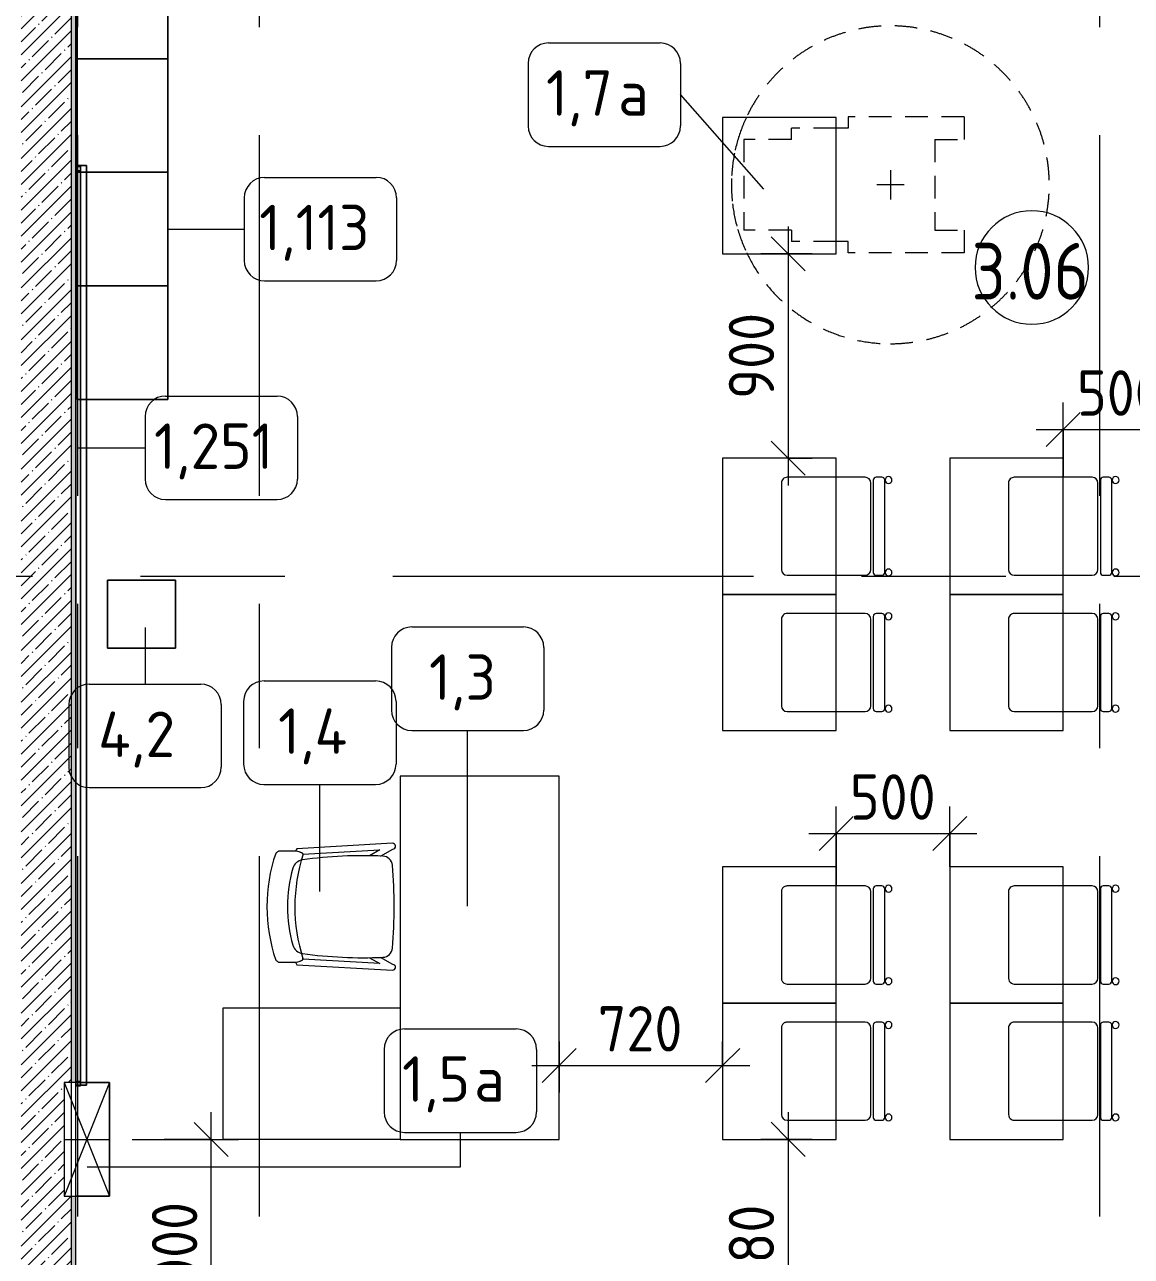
# Model space of a CAD drawing. Header units: millimetres. Extents: x 957 to 228198, y -8553 to 29000.
# Drawn here: x 37178 to 42052, y 605 to 6029 of the extents above; entities that cross this region are included whole.
import ezdxf

# ---------------------------------------------------------------- set-up
doc = ezdxf.new("R2010")
doc.units = ezdxf.units.MM
for name, pattern in [('200_ШТРИХ__ш1_п0_6_', [160, 100, -60]), ('ADSK_Штрих_ш2 п1', [300, 200, -100]), ('Осевая', [3175, 635, -476.25, 1587.5, -476.25])]:
    doc.linetypes.add(name, pattern=pattern)
for name, color, linetype, lineweight in [('A-ANNO-DIMS', 7, 'Continuous', 9), ('A-ANNO-DIMS-100', 7, 'Continuous', 9), ('A-AREA-IDEN', 7, 'Continuous', 9), ('A-DETL', 7, 'Continuous', 9), ('A-DETL-1', 7, 'ADSK_Штрих_ш2 п1', 9), ('A-WALL', 7, 'Continuous', 9), ('I-FURN-IDEN', 7, 'Continuous', 9), ('I-WALL', 7, 'Continuous', 9), ('Оси-2', 7, 'Осевая', 9)]:
    doc.layers.add(name, color=color, linetype=linetype, lineweight=lineweight)
for name, color, linetype, lineweight, true_color in [('A-WALL-FNSH-1', 9, 'Continuous', 9, 0x808080), ('I-FURN-1', 9, 'Continuous', 9, 0x808080), ('I-FURN-2', 9, '200_ШТРИХ__ш1_п0_6_', 9, 0x808080)]:
    doc.layers.add(name, color=color, linetype=linetype, lineweight=lineweight, true_color=true_color)
doc.styles.add('GOST Common_3', font='GOST_Common.ttf', dxfattribs={"height": 200})
doc.styles.add('GOST Common_4', font='GOST_Common.ttf', dxfattribs={"width": 0.9, "height": 250})
doc.styles.add('ISOCPEUR_3', font='isocpeur.ttf', dxfattribs={"width": 0.9, "height": 200})
doc.dimstyles.new('ISO-2_0_0_9К_Средний_округл2_1', dxfattribs={"dimscale": 304.8, "dimtxt": 199.196235, "dimasz": 0.492126, "dimexe": 0.393701, "dimexo": 0, "dimgap": 0, "dimtad": 1, "dimdec": 0, "dimrnd": 10, "dimzin": 0, "dimdsep": 46, "dimtxsty": 'ISOCPEUR_3', "dimblk1": 'OBLIQUE', "dimblk2": 'OBLIQUE', "dimsah": 1, "dimcen": 0.09, "dimdle": 0.393701, "dimazin": 0, "dimtfac": 1, "dimtdec": 4, "dimtix": 1, "dimtmove": 0, "dimatfit": 3, "dimfxl": 1, "dimtvp": 1, "dimtolj": 1, "dimtzin": 0, "dimarcsym": 2})

# ---------------------------------------------------------------- blocks, each defined once
blk = doc.blocks.new('Стол базовый прямоугольный - 1_7а-25476368-План расстановки мебели и оборудования 3 этажа в осях 12-23')
at = {"layer": 'I-FURN-1'}
for p, q in [((250, 300), (-250, 300)), ((-250, 300), (-250, -300)), ((250, -300), (250, 300)), ((-250, -300), (250, -300))]:
    blk.add_line(p, q, dxfattribs=at)
blk = doc.blocks.new('Стул Breuer - 1_9а-V94-План расстановки мебели и оборудования 3 этажа в осях 12-23')
at = {"layer": 'I-FURN-1'}
for p, q in [((190.5, 241.3), (-190.5, 241.3)), ((-215.9, 215.9), (-215.9, 0)), ((215.9, 0), (215.9, 215.9)), ((-215.9, 0), (-215.9, -127)), ((215.9, -127), (215.9, 0)), ((-190.5, -152.4), (190.5, -152.4)), ((-215.9, -176.2), (-215.9, -200.8)), ((203.2, -163.5), (-203.2, -163.5)), ((-203.2, -213.5), (203.2, -213.5)), ((215.9, -200.8), (215.9, -176.2))]:
    blk.add_line(p, q, dxfattribs=at)
for centre, radius, start, end in [((-190.5, 215.9), 25.4, 90, 180), ((190.5, 215.9), 25.4, 60, 90), ((190.5, 215.9), 25.4, 45, 60), ((190.5, 215.9), 25.4, 15, 45), ((190.5, 215.9), 25.4, 0, 15), ((-190.5, -127), 25.4, 180, 270), ((190.5, -127), 25.4, 270, 360), ((-203.5, -230.6), 15.1, 360, 180), ((-203.2, -176.2), 12.7, 90, 180), ((-203.2, -200.8), 12.7, 180, 270), ((203.7, -230.6), 15.1, 360, 180), ((203.2, -176.2), 12.7, 360, 90), ((203.2, -200.8), 12.7, 270, 360), ((-203.5, -230.6), 15.1, 180, 360), ((203.7, -230.6), 15.1, 180, 360)]:
    blk.add_arc(centre, radius, start, end, dxfattribs=at)
blk = doc.blocks.new('Chair_1 noor 78578 - 1_4-25422005-План расстановки мебели и оборудования 3 этажа в осях 12-23')
at = {"layer": 'I-FURN-1'}
for p, q in [((-130.5, 405.7), (-130.5, 344.8)), ((359.1, 344.8), (359.1, 405.7)), ((-141.2, 329.7), (-165.1, -92)), ((393.7, -92), (369.8, 329.7)), ((-136.5, -37.1), (-117.3, 302)), ((345.9, 302), (365.1, -37.1)), ((-110.2, 8.6), (-136.5, -37.1)), ((365.1, -37.1), (338.8, 8.6)), ((-139.7, -93.5), (-108.8, -39.9)), ((337.4, -39.9), (368.3, -93.5))]:
    blk.add_line(p, q, dxfattribs=at)
for centre, radius, start, end in [((114.3, -271.9), 732.8, 71.3174, 108.6833), ((114.3, -279.3), 660.4, 111.7, 112.7563), ((-37.4, 344.8), 93.1, 180, 204.9864), ((-37.4, 344.8), 93.1, 186.4785, 204.9864), ((114.3, -408), 746, 71.9445, 107.8276), ((-41.4, 297.5), 50.8, 106.1735, 171.9659), ((114.3, -239.2), 609.6, 73.8265, 106.1735), ((270, 297.5), 50.8, 8.0341, 73.8265), ((266, 344.8), 93.1, 334.477, 360), ((266, 344.8), 93.1, 335.0136, 353.5215), ((114.3, -279.3), 660.4, 67.2437, 68.3), ((-116, 308.2), 6.35, 204.9864, 258.4091), ((-116, 308.2), 6.35, 204.9864, 287.8276), ((1798.9, 37.7), 1909.3, 171.9659, 182.6261), ((-1570.3, 37.7), 1909.3, 357.3739, 8.0341), ((344.3, 307.4), 6.35, 281.4186, 334.477), ((344.6, 308.2), 6.35, 281.5909, 335.0136), ((1798.9, 37.7), 1909.3, 180.8761, 182.3307), ((-1570.3, 37.7), 1909.3, 357.6693, 359.1239), ((-64, -47.7), 44.5, 182.6261, 265.0912), ((292.6, -47.7), 44.4, 275.9396, 357.3739), ((-152.4, -92.7), 12.7, 176.75, 356.75), ((114.8, 2033.8), 2133.6, 265.0912, 274.9044), ((381, -92.7), 12.7, 183.25, 3.25)]:
    blk.add_arc(centre, radius, start, end, dxfattribs=at)
for points in [[(-120.4, 422.3), (-122, 420.8), (-124.7, 417.8), (-127.8, 413.5), (-129.8, 409.4), (-130.4, 406.9), (-130.5, 405.7)], [(359.1, 405.7), (359, 406.9), (358.4, 409.4), (356.4, 413.5), (353.3, 417.8), (350.6, 420.8), (349, 422.3)]]:
    blk.add_open_spline(points, degree=3, dxfattribs=at)
blk = doc.blocks.new('Стол базовый прямоугольный - 1_3-25460678-План расстановки мебели и оборудования 3 этажа в осях 12-23')
at = {"layer": 'I-FURN-1'}
for p, q in [((800, 350), (-800, 350)), ((-800, 350), (-800, -350)), ((800, -350), (800, 350)), ((-800, -350), (800, -350))]:
    blk.add_line(p, q, dxfattribs=at)
blk = doc.blocks.new('Шкаф параметрический - 1_5а-V98-План расстановки мебели и оборудования 3 этажа в осях 12-23')
at = {"layer": 'I-FURN-1'}
for p, q in [((0, 0), (500, 200)), ((0, 200), (500, 0)), ((500, 200), (0, 200)), ((0, 200), (0, 71.7)), ((0, 99), (0, 200)), ((0, 200), (500, 200)), ((500, 0), (500, 200)), ((500, 200), (500, 50.7)), ((0, 71.7), (0, 99)), ((0, 71.7), (0, 51.7)), ((0, 51.7), (0, 71.7)), ((0, 51.7), (0, 0)), ((0, 0), (500, 0))]:
    blk.add_line(p, q, dxfattribs=at)
blk = doc.blocks.new('Стул Breuer - 1_9а-V79-План расстановки мебели и оборудования 3 этажа в осях 12-23')
at = {"layer": 'I-FURN-1'}
for p, q in [((190.5, 241.3), (-190.5, 241.3)), ((-215.9, 215.9), (-215.9, 0)), ((215.9, 0), (215.9, 215.9)), ((-215.9, 0), (-215.9, -127)), ((215.9, -127), (215.9, 0)), ((-190.5, -152.4), (190.5, -152.4)), ((-215.9, -176.2), (-215.9, -200.8)), ((203.2, -163.5), (-203.2, -163.5)), ((-203.2, -213.5), (203.2, -213.5)), ((215.9, -200.8), (215.9, -176.2))]:
    blk.add_line(p, q, dxfattribs=at)
for centre, radius, start, end in [((-190.5, 215.9), 25.4, 90, 180), ((190.5, 215.9), 25.4, 0, 90), ((-190.5, -127), 25.4, 180, 270), ((190.5, -127), 25.4, 270, 360), ((-203.5, -230.6), 15.1, 360, 180), ((-203.2, -176.2), 12.7, 90, 180), ((-203.2, -200.8), 12.7, 180, 270), ((203.7, -230.6), 15.1, 360, 180), ((203.2, -176.2), 12.7, 360, 90), ((203.2, -200.8), 12.7, 270, 360), ((-203.5, -230.6), 15.1, 180, 360), ((203.7, -230.6), 15.1, 180, 360)]:
    blk.add_arc(centre, radius, start, end, dxfattribs=at)
blk = doc.blocks.new('Стул Breuer - 1_9а-25403171-План расстановки мебели и оборудования 3 этажа в осях 12-23')
at = {"layer": 'I-FURN-1'}
for p, q in [((190.5, 241.3), (-190.5, 241.3)), ((-215.9, 215.9), (-215.9, 0)), ((215.9, 0), (215.9, 215.9)), ((-215.9, 0), (-215.9, -127)), ((215.9, -127), (215.9, 0)), ((-190.5, -152.4), (190.5, -152.4)), ((-215.9, -176.2), (-215.9, -200.8)), ((203.2, -163.5), (-203.2, -163.5)), ((-203.2, -213.5), (203.2, -213.5)), ((215.9, -200.8), (215.9, -176.2))]:
    blk.add_line(p, q, dxfattribs=at)
for centre, radius, start, end in [((-190.5, 215.9), 25.4, 90, 180), ((190.5, 215.9), 25.4, 0, 90), ((-190.5, -127), 25.4, 180, 270), ((190.5, -127), 25.4, 270, 360), ((-203.5, -230.6), 15.1, 360, 180), ((-203.2, -176.2), 12.7, 90, 180), ((-203.2, -200.8), 12.7, 180, 270), ((203.7, -230.6), 15.1, 360, 180), ((203.2, -176.2), 12.7, 360, 90), ((203.2, -200.8), 12.7, 270, 360), ((-203.5, -230.6), 15.1, 180, 360), ((203.7, -230.6), 15.1, 180, 360)]:
    blk.add_arc(centre, radius, start, end, dxfattribs=at)
blk = doc.blocks.new('FRT_2D_Символ _разворот МГН_1 - D1_4_Символ доступности разворота МГН _360__-V103-План расстановки мебели и оборудования 3 этажа в осях 12-23')
at = {"layer": 'I-FURN-1'}
for p, q in [((0, 60.4), (0, -59.6)), ((-65, 0), (65, 0))]:
    blk.add_line(p, q, dxfattribs=at)
at = {"layer": 'I-FURN-2'}
for p, q in [((-300, 325.4), (-300, -185.8)), ((-300, 325.4), (-200, 325.4)), ((-200, 195.4), (-200, 325.4)), ((200, 325.4), (300, 325.4)), ((200, 195.4), (200, 325.4)), ((300, 325.4), (300, -185.8)), ((-200, 195.4), (200, 195.4)), ((-300, -185.8), (-250, -185.8)), ((-250, -185.8), (-250, -238.4)), ((300, -185.8), (250, -185.8)), ((250, -185.8), (250, -238.4)), ((-250, -238.4), (-250, -435.8)), ((250, -238.4), (250, -435.8)), ((-200, -435.8), (-250, -435.8)), ((-200, -435.8), (-200, -645.8)), ((200, -435.8), (250, -435.8)), ((200, -435.8), (200, -645.8)), ((-200, -645.8), (200, -645.8))]:
    blk.add_line(p, q, dxfattribs=at)
for start, end in [(360, 244.8834), (295.7402, 360), (244.8834, 249.2308), (286.1538, 295.3846), (295.3846, 295.7402), (249.2308, 258.4615), (258.4615, 267.6923), (267.6923, 276.9231), (276.9231, 286.1538)]:
    blk.add_arc((0, 0), 700, start, end, dxfattribs=at)
blk = doc.blocks.new('Стул Breuer - 1_9а-V104-План расстановки мебели и оборудования 3 этажа в осях 12-23')
at = {"layer": 'I-FURN-1'}
for p, q in [((190.5, 241.3), (-190.5, 241.3)), ((-215.9, 215.9), (-215.9, 0)), ((215.9, 0), (215.9, 215.9)), ((-215.9, 0), (-215.9, -127)), ((215.9, -127), (215.9, 0)), ((-190.5, -152.4), (190.5, -152.4)), ((-215.9, -176.2), (-215.9, -200.8)), ((203.2, -163.5), (-203.2, -163.5)), ((-203.2, -213.5), (203.2, -213.5)), ((215.9, -200.8), (215.9, -176.2))]:
    blk.add_line(p, q, dxfattribs=at)
for centre, radius, start, end in [((-190.5, 215.9), 25.4, 150, 180), ((-190.5, 215.9), 25.4, 135, 150), ((-190.5, 215.9), 25.4, 120, 135), ((-190.5, 215.9), 25.4, 105, 120), ((-190.5, 215.9), 25.4, 90, 105), ((190.5, 215.9), 25.4, 75, 90), ((190.5, 215.9), 25.4, 60, 75), ((190.5, 215.9), 25.4, 45, 60), ((190.5, 215.9), 25.4, 30, 45), ((190.5, 215.9), 25.4, 15, 30), ((190.5, 215.9), 25.4, 0, 15), ((-190.5, -127), 25.4, 180, 270), ((190.5, -127), 25.4, 270, 360), ((-203.5, -230.6), 15.1, 360, 180), ((-203.2, -176.2), 12.7, 90, 180), ((-203.2, -200.8), 12.7, 180, 270), ((203.7, -230.6), 15.1, 360, 180), ((203.2, -176.2), 12.7, 360, 90), ((203.2, -200.8), 12.7, 270, 360), ((-203.5, -230.6), 15.1, 180, 360), ((203.7, -230.6), 15.1, 180, 360)]:
    blk.add_arc(centre, radius, start, end, dxfattribs=at)
blk = doc.blocks.new('Стул Breuer - 1_9а-V105-План расстановки мебели и оборудования 3 этажа в осях 12-23')
at = {"layer": 'I-FURN-1'}
for p, q in [((190.5, 241.3), (-190.5, 241.3)), ((-215.9, 215.9), (-215.9, 0)), ((215.9, 0), (215.9, 215.9)), ((-215.9, 0), (-215.9, -127)), ((215.9, -127), (215.9, 0)), ((-190.5, -152.4), (190.5, -152.4)), ((-215.9, -176.2), (-215.9, -200.8)), ((203.2, -163.5), (-203.2, -163.5)), ((-203.2, -213.5), (203.2, -213.5)), ((215.9, -200.8), (215.9, -176.2))]:
    blk.add_line(p, q, dxfattribs=at)
for centre, radius, start, end in [((-190.5, 215.9), 25.4, 120, 180), ((-190.5, 215.9), 25.4, 90, 120), ((190.5, 215.9), 25.4, 0, 90), ((-190.5, -127), 25.4, 180, 270), ((190.5, -127), 25.4, 270, 360), ((-203.5, -230.6), 15.1, 360, 180), ((-203.2, -176.2), 12.7, 90, 180), ((-203.2, -200.8), 12.7, 180, 270), ((203.7, -230.6), 15.1, 360, 180), ((203.2, -176.2), 12.7, 360, 90), ((203.2, -200.8), 12.7, 270, 360), ((-203.5, -230.6), 15.1, 180, 360), ((203.7, -230.6), 15.1, 180, 360)]:
    blk.add_arc(centre, radius, start, end, dxfattribs=at)
blk = doc.blocks.new('Стул Breuer - 1_9а-V80-План расстановки мебели и оборудования 3 этажа в осях 12-23')
at = {"layer": 'I-FURN-1'}
for p, q in [((190.5, 241.3), (-190.5, 241.3)), ((-215.9, 215.9), (-215.9, 0)), ((215.9, 0), (215.9, 215.9)), ((-215.9, 0), (-215.9, -127)), ((215.9, -127), (215.9, 0)), ((-190.5, -152.4), (190.5, -152.4)), ((-215.9, -176.2), (-215.9, -200.8)), ((203.2, -163.5), (-203.2, -163.5)), ((-203.2, -213.5), (203.2, -213.5)), ((215.9, -200.8), (215.9, -176.2))]:
    blk.add_line(p, q, dxfattribs=at)
for centre, radius, start, end in [((-190.5, 215.9), 25.4, 120, 180), ((-190.5, 215.9), 25.4, 90, 120), ((190.5, 215.9), 25.4, 0, 90), ((-190.5, -127), 25.4, 180, 270), ((190.5, -127), 25.4, 270, 360), ((-203.5, -230.6), 15.1, 360, 180), ((-203.2, -176.2), 12.7, 90, 180), ((-203.2, -200.8), 12.7, 180, 270), ((203.7, -230.6), 15.1, 360, 180), ((203.2, -176.2), 12.7, 360, 90), ((203.2, -200.8), 12.7, 270, 360), ((-203.5, -230.6), 15.1, 180, 360), ((203.7, -230.6), 15.1, 180, 360)]:
    blk.add_arc(centre, radius, start, end, dxfattribs=at)
blk = doc.blocks.new('Зеркало обычное - Доска-V190-План расстановки мебели и оборудования 3 этажа в осях 12-23')
at = {"layer": 'I-FURN-1'}
for p, q in [((2025, 60), (-2025, 60)), ((-2025, 60), (-2025, 40)), ((-2025, 40), (-2025, 60)), ((-2025, 60), (-2010.2, 60)), ((-2010.2, 60), (-2005, 60)), ((2005, 60), (-2005, 60)), ((-2005, 60), (-2005, 40)), ((-2005, 40), (-2005, 60)), ((-2005, 60), (2005, 60)), ((-2005, 60), (2005, 60)), ((2005, 60), (-2005, 60)), ((-2005, 60), (2005, 60)), ((-2005, 40), (-2005, 60)), ((-2005, 40), (-2005, 60)), ((2005, 40), (2005, 60)), ((2005, 60), (2005, 40)), ((2005, 60), (2025, 60)), ((2005, 60), (2005, 40)), ((2005, 40), (2005, 60)), ((2025, 40), (2025, 60)), ((2025, 60), (2025, 40)), ((-2025, 40), (2025, 40)), ((-2010.2, 40), (-2025, 40)), ((-2005, 40), (-2010.2, 40)), ((-2005, 40), (2005, 40)), ((2005, 40), (-2005, 40)), ((2005, 40), (-2005, 40)), ((-2005, 40), (2005, 40)), ((2005, 40), (-2005, 40)), ((2025, 40), (2005, 40))]:
    blk.add_line(p, q, dxfattribs=at)
blk = doc.blocks.new('1_113 тумба - 1_113 тумба-31126920-План расстановки мебели и оборудования 3 этажа в осях 12-23')
at = {"layer": 'I-FURN-1'}
for p, q in [((-400, 1500), (0, 1500)), ((-400, 0), (-400, 1500)), ((0, 1500), (-400, 1500)), ((-400, 1500), (-400, 1000)), ((-400, 1000), (-400, 1500)), ((-400, 1500), (0, 1500)), ((0, 1500), (0, 0)), ((0, 1000), (0, 1500)), ((0, 1500), (0, 1000)), ((0, 1000), (-400, 1000)), ((-400, 1000), (-400, 500)), ((-400, 500), (-400, 1000)), ((-400, 1000), (0, 1000)), ((-400, 1000), (0, 1000)), ((0, 1000), (-400, 1000)), ((0, 500), (0, 1000)), ((0, 1000), (0, 500)), ((-400, 500), (0, 500)), ((0, 500), (-400, 500)), ((0, 500), (-400, 500)), ((-400, 500), (-400, 0)), ((-400, 0), (-400, 500)), ((-400, 500), (0, 500)), ((0, 0), (0, 500)), ((0, 500), (0, 0)), ((0, 0), (-400, 0)), ((-400, 0), (0, 0)), ((0, 0), (-400, 0))]:
    blk.add_line(p, q, dxfattribs=at)
blk = doc.blocks.new('1_113 тумба - 1_113 тумба-V215-План расстановки мебели и оборудования 3 этажа в осях 12-23')
at = {"layer": 'I-FURN-1'}
for p, q in [((-400, 1500), (0, 1500)), ((-400, 1030.3), (-400, 1500)), ((0, 1500), (-400, 1500)), ((-400, 1500), (-400, 1026.5)), ((-400, 1030.3), (-400, 1500)), ((-400, 1500), (0, 1500)), ((0, 1500), (0, 0)), ((0, 1000), (0, 1500)), ((0, 1500), (0, 1000)), ((-400, 1026.5), (-400, 1030.3)), ((-400, 1026.5), (-400, 1030.3)), ((-400, 1006.5), (-400, 1026.5)), ((-400, 1026.5), (-400, 1006.5)), ((-400, 1006.5), (-400, 1026.5)), ((-400, 0), (-400, 1006.5)), ((-400, 1006.5), (-400, 1000)), ((-400, 1000), (-400, 1006.5)), ((-385.2, 1000), (-400, 1000)), ((-400, 1000), (-400, 500)), ((-400, 500), (-400, 1000)), ((-400, 1000), (-385.2, 1000)), ((-400, 1000), (-385.2, 1000)), ((-385.2, 1000), (-400, 1000)), ((0, 1000), (-385.2, 1000)), ((-385.2, 1000), (-358, 1000)), ((-385.2, 1000), (0, 1000)), ((-358, 1000), (-385.2, 1000)), ((-358, 1000), (0, 1000)), ((0, 1000), (-358, 1000)), ((0, 500), (0, 1000)), ((0, 1000), (0, 500)), ((-400, 500), (-385.2, 500)), ((-385.2, 500), (-400, 500)), ((-385.2, 500), (-400, 500)), ((-400, 500), (-400, 0)), ((-400, 0), (-400, 500)), ((-400, 500), (-385.2, 500)), ((-385.2, 500), (0, 500)), ((-358, 500), (-385.2, 500)), ((0, 500), (-385.2, 500)), ((-385.2, 500), (-358, 500)), ((0, 500), (-358, 500)), ((-358, 500), (0, 500)), ((0, 0), (0, 500)), ((0, 500), (0, 0)), ((-385.2, 0), (-400, 0)), ((-400, 0), (-385.2, 0)), ((-385.2, 0), (-400, 0)), ((-358, 0), (-385.2, 0)), ((-385.2, 0), (0, 0)), ((-358, 0), (-385.2, 0)), ((0, 0), (-358, 0)), ((0, 0), (-358, 0))]:
    blk.add_line(p, q, dxfattribs=at)
blk = doc.blocks.new('Марка_Помещения - Номер-25198446-План расстановки мебели и оборудования 3 этажа в осях 12-23')
at = {"layer": 'A-AREA-IDEN'}
for start, end in [(360, 180), (180, 360)]:
    blk.add_arc((0, 0), 2.5, start, end, dxfattribs=at)
blk = doc.blocks.new('Марка_Мебель - В прямоуг_Balcon_Марка-25523697-План расстановки мебели и оборудования 3 этажа в осях 12-23')
at = {"layer": 'I-FURN-IDEN'}
for p, q in [((-2.455, 2.278), (2.455, 2.278)), ((-3.355, 1.378), (-3.355, -1.384)), ((3.355, 1.378), (3.355, -1.378)), ((-2.461, -2.278), (2.455, -2.278))]:
    blk.add_line(p, q, dxfattribs=at)
for centre, radius, start, end in [((-2.455, 1.378), 0.9, 90, 180), ((2.455, 1.378), 0.9, 0, 90), ((-2.461, -1.384), 0.893, 180, 270), ((2.455, -1.378), 0.9, 270, 0)]:
    blk.add_arc(centre, radius, start, end, dxfattribs=at)
blk = doc.blocks.new('DIMBLOCK11-План расстановки мебели и оборудования 3 этажа в осях 12-23')
at = {"layer": 'A-ANNO-DIMS-100', "lineweight": 20}
for p, q in [((37999.7, 1120), (37924.7, 1195)), ((37999.7, 1120), (38074.7, 1045)), ((37999.7, 120), (37924.7, 195)), ((37999.7, 120), (38074.7, 45))]:
    blk.add_line(p, q, dxfattribs=at)
at = {"layer": 'A-ANNO-DIMS-100'}
for p, q in [((37999.7, 0), (37999.7, 1240)), ((37791.8, 1120), (38119.7, 1120)), ((37999.7, 1120), (37791.8, 1120)), ((37893.6, 120), (38119.7, 120)), ((37999.7, 120), (37893.6, 120))]:
    blk.add_line(p, q, dxfattribs=at)
at = {"layer": 'A-ANNO-DIMS-100', "color": 0, "insert": (37738.4, 384.4), "char_height": 200, "width": 565.411, "attachment_point": 1, "rotation": 90, "line_spacing_factor": 1.149209, "style": 'ISOCPEUR_3'}
blk.add_mtext('1000', dxfattribs=at)
blk = doc.blocks.new('_Oblique')
at = {"color": 0, "linetype": 'ByBlock', "lineweight": -2}
blk.add_line((-0.5, -0.5), (0.5, 0.5), dxfattribs=at)
blk = doc.blocks.new('DIMBLOCK12-План расстановки мебели и оборудования 3 этажа в осях 12-23')
at = {"layer": 'A-ANNO-DIMS-100'}
for p, q in [((39531.6, 1551.7), (39531.6, 1325.7)), ((39531.6, 1445.7), (39531.6, 1551.7)), ((40251.8, 1551.7), (40251.8, 1325.7)), ((40251.8, 1445.7), (40251.8, 1551.7)), ((39411.6, 1445.7), (40371.8, 1445.7))]:
    blk.add_line(p, q, dxfattribs=at)
at = {"layer": 'A-ANNO-DIMS-100', "lineweight": 20}
for p, q in [((39531.6, 1445.7), (39606.6, 1520.7)), ((40251.8, 1445.7), (40326.8, 1520.7)), ((39531.6, 1445.7), (39456.6, 1370.7)), ((40251.8, 1445.7), (40176.8, 1370.7))]:
    blk.add_line(p, q, dxfattribs=at)
at = {"layer": 'A-ANNO-DIMS-100', "color": 0, "insert": (39702.1, 1707), "char_height": 200, "width": 455.087, "attachment_point": 1, "line_spacing_factor": 1.149209, "style": 'ISOCPEUR_3'}
blk.add_mtext('720', dxfattribs=at)
blk = doc.blocks.new('DIMBLOCK13-План расстановки мебели и оборудования 3 этажа в осях 12-23')
at = {"layer": 'A-ANNO-DIMS-100', "lineweight": 20}
for p, q in [((40539.9, 1120.1), (40464.9, 1195.1)), ((40539.9, 1120.1), (40614.9, 1045.1)), ((40539.9, 141), (40464.9, 216)), ((40539.9, 141), (40614.9, 66))]:
    blk.add_line(p, q, dxfattribs=at)
at = {"layer": 'A-ANNO-DIMS-100'}
for p, q in [((40539.9, 1240.1), (40539.9, 21)), ((40646, 1120.1), (40419.9, 1120.1)), ((40539.9, 1120.1), (40646, 1120.1)), ((40646, 141), (40419.9, 141)), ((40539.9, 141), (40646, 141))]:
    blk.add_line(p, q, dxfattribs=at)
at = {"layer": 'A-ANNO-DIMS-100', "color": 0, "insert": (40278.6, 440.9), "char_height": 200, "width": 455.087, "attachment_point": 1, "rotation": 90, "line_spacing_factor": 1.149209, "style": 'ISOCPEUR_3'}
blk.add_mtext('980', dxfattribs=at)
blk = doc.blocks.new('DIMBLOCK14-План расстановки мебели и оборудования 3 этажа в осях 12-23')
at = {"layer": 'A-ANNO-DIMS-100'}
for p, q in [((40751.8, 2238.9), (40751.8, 2586.5)), ((41251.8, 2320.1), (41251.8, 2586.5)), ((40631.8, 2466.5), (41371.8, 2466.5)), ((40751.8, 2466.5), (40751.8, 2238.9)), ((41251.8, 2466.5), (41251.8, 2320.1))]:
    blk.add_line(p, q, dxfattribs=at)
at = {"layer": 'A-ANNO-DIMS-100', "lineweight": 20}
for p, q in [((40751.8, 2466.5), (40826.8, 2541.5)), ((41251.8, 2466.5), (41326.8, 2541.5)), ((40751.8, 2466.5), (40676.8, 2391.5)), ((41251.8, 2466.5), (41176.8, 2391.5))]:
    blk.add_line(p, q, dxfattribs=at)
at = {"layer": 'A-ANNO-DIMS-100', "color": 0, "insert": (40812.1, 2727.8), "char_height": 200, "width": 455.087, "attachment_point": 1, "line_spacing_factor": 1.149209, "style": 'ISOCPEUR_3'}
blk.add_mtext('500', dxfattribs=at)
blk = doc.blocks.new('DIMBLOCK15-План расстановки мебели и оборудования 3 этажа в осях 12-23')
at = {"layer": 'A-ANNO-DIMS-100'}
for p, q in [((41751.8, 4038.9), (41751.8, 4365.7)), ((42251.8, 4120.1), (42251.8, 4365.7)), ((41631.8, 4245.7), (42371.8, 4245.7)), ((41751.8, 4245.7), (41751.8, 4038.9)), ((42251.8, 4245.7), (42251.8, 4120.1))]:
    blk.add_line(p, q, dxfattribs=at)
at = {"layer": 'A-ANNO-DIMS-100', "lineweight": 20}
for p, q in [((41751.8, 4245.7), (41826.8, 4320.7)), ((42251.8, 4245.7), (42326.8, 4320.7)), ((41751.8, 4245.7), (41676.8, 4170.7)), ((42251.8, 4245.7), (42176.8, 4170.7))]:
    blk.add_line(p, q, dxfattribs=at)
at = {"layer": 'A-ANNO-DIMS-100', "color": 0, "insert": (41812.1, 4506.9), "char_height": 200, "width": 455.087, "attachment_point": 1, "line_spacing_factor": 1.149209, "style": 'ISOCPEUR_3'}
blk.add_mtext('500', dxfattribs=at)
blk = doc.blocks.new('DIMBLOCK18-План расстановки мебели и оборудования 3 этажа в осях 12-23')
at = {"layer": 'A-ANNO-DIMS-100'}
for p, q in [((40539.9, 5140.1), (40539.9, 4000.1)), ((40646, 5020.1), (40419.9, 5020.1)), ((40539.9, 5020.1), (40646, 5020.1)), ((40646, 4120.1), (40419.9, 4120.1)), ((40539.9, 4120.1), (40646, 4120.1))]:
    blk.add_line(p, q, dxfattribs=at)
at = {"layer": 'A-ANNO-DIMS-100', "lineweight": 20}
for p, q in [((40539.9, 5020.1), (40464.9, 5095.1)), ((40539.9, 5020.1), (40614.9, 4945.1)), ((40539.9, 4120.1), (40464.9, 4195.1)), ((40539.9, 4120.1), (40614.9, 4045.1))]:
    blk.add_line(p, q, dxfattribs=at)
at = {"layer": 'A-ANNO-DIMS-100', "color": 0, "insert": (40278.6, 4380.5), "char_height": 200, "width": 455.087, "attachment_point": 1, "rotation": 90, "line_spacing_factor": 1.149209, "style": 'ISOCPEUR_3'}
blk.add_mtext('900', dxfattribs=at)

msp = doc.modelspace()

# ---------------------------------------------------------------- hatches: boundary and pattern name
at = {"layer": 'I-WALL'}
h = msp.add_hatch(dxfattribs=at)
h.set_pattern_fill('FP_17', color=256, style=0, pattern_type=2)
h.set_pattern_definition([(45, (-10247.55, 0), (-57.02463, 57.02463), []), (45, (-10190.526, 0), (-57.02463, 57.02463), [100.806, -20.161, 3.353, -16.808])])
h.paths.add_polyline_path([(37382.4, 400), (37382.4, 870), (37351.8, 870), (37351.8, 1370), (37382.4, 1370), (37382.4, 7400), (37162.4, 7400), (37162.4, 400)])
h = msp.add_hatch(dxfattribs=at)
h.set_pattern_fill('FP_68', color=256, style=0, pattern_type=2)
h.set_pattern_definition([(0, (-10247.55, 0), (121.92, 30.48), [10.058, -81.382, 10.058, -81.382, -487.68]), (0, (-10247.55, 0), (121.92, 30.48), [-182.88, 10.058, -172.822, 10.058, -81.382, -213.36]), (0, (-10247.55, 0), (121.92, 30.48), [-457.2, 10.058, -50.902, 10.058, -142.342]), (120, (-10201.83, 15.24), (-87.356454, 90.345817), [10.058, -81.382, 10.058, -81.382, -487.68]), (120, (-10201.83, 15.24), (-87.356454, 90.345817), [-182.88, 10.058, -172.822, 10.058, -81.382, -213.36]), (120, (-10201.83, 15.24), (-87.356454, 90.345817), [-457.2, 10.058, -50.902, 10.058, -142.342]), (240, (-10186.59, 76.2), (-34.563546, -120.825817), [10.058, -81.382, 10.058, -81.382, -487.68]), (240, (-10186.59, 76.2), (-34.563546, -120.825817), [-182.88, 10.058, -172.822, 10.058, -81.382, -213.36]), (240, (-10186.59, 76.2), (-34.563546, -120.825817), [-457.2, 10.058, -50.902, 10.058, -142.342])])
h.paths.add_polyline_path([(37402.4, 400), (37402.4, 870), (37382.4, 870), (37382.4, 400)])
h.paths.add_polyline_path([(37399.7, 1370), (37402.4, 1370), (37402.4, 7380), (37382.4, 7380), (37382.4, 1370)])

# ---------------------------------------------------------------- linework, layer by layer
at = {"layer": 'A-DETL'}
for p, q in [((38051.6, 1700), (38831.6, 1700)), ((38051.6, 1120), (38051.6, 1700)), ((38831.6, 1120), (38051.6, 1120))]:
    msp.add_line(p, q, dxfattribs=at)
at = {"layer": 'A-DETL-1'}
msp.add_line((37351.8, 1120), (37791.8, 1120), dxfattribs=at)
at = {"layer": 'A-WALL'}
for p, q in [((37382.4, 7400), (37382.4, 400)), ((37402.4, 7380), (37402.4, 420))]:
    msp.add_line(p, q, dxfattribs=at)
at = {"layer": 'A-WALL-FNSH-1'}
msp.add_line((37403.4, 421), (37403.4, 7379), dxfattribs=at)
at = {"layer": 'I-FURN-1'}
for p, q in [((37408.7, 5409), (37402.4, 5409)), ((37402.4, 5409), (37408.7, 5409)), ((37450.7, 5409), (37408.7, 5409)), ((37408.7, 5409), (37450.7, 5409)), ((37450.7, 4378.8), (37450.7, 5409)), ((37450.7, 5409), (37450.7, 4378.8)), ((37450.7, 1370), (37450.7, 4378.8)), ((37450.7, 4378.8), (37450.7, 1370)), ((37842.2, 3583.1), (37542.2, 3583.1)), ((37542.2, 3583.1), (37542.2, 3283.1)), ((37542.2, 3283.1), (37542.2, 3583.1)), ((37542.2, 3583.1), (37842.2, 3583.1)), ((37842.2, 3283.1), (37842.2, 3583.1)), ((37842.2, 3583.1), (37842.2, 3283.1)), ((37542.2, 3283.1), (37842.2, 3283.1)), ((37842.2, 3283.1), (37542.2, 3283.1)), ((37403.4, 1359), (37423.4, 1359)), ((37423.4, 1359), (37403.4, 1359)), ((37423.4, 1359), (37450.7, 1359)), ((37450.7, 1359), (37423.4, 1359)), ((37450.7, 1359), (37450.7, 1370)), ((37450.7, 1370), (37450.7, 1359))]:
    msp.add_line(p, q, dxfattribs=at)
at = {"layer": 'I-FURN-IDEN'}
for p, q in [((40433.8, 5305.2), (40065.9, 5720.9)), ((37808.7, 5128.8), (38144.8, 5128.8)), ((37409.4, 4165.8), (37708.4, 4165.8)), ((37708.1, 3373.7), (37708.1, 3124.7)), ((39128.7, 2146.8), (39128.7, 2921)), ((38477.8, 2211.2), (38477.8, 2683.1)), ((39096.7, 999.7), (39096.7, 1150.8)), ((37454, 999.7), (39096.7, 999.7))]:
    msp.add_line(p, q, dxfattribs=at)
at = {"layer": 'Оси-2'}
for p, q in [((37412.4, -331.5), (37412.4, 24850)), ((38212.4, -331.5), (38212.4, 24850)), ((41912.4, -331.5), (41912.4, 24850)), ((28163.2, 3600), (72002.4, 3600))]:
    msp.add_line(p, q, dxfattribs=at)

# ---------------------------------------------------------------- block references
at = {"layer": 'A-AREA-IDEN', "xscale": 99.99999999999993, "yscale": 99.99999999999993, "zscale": 99.99999999999993}
msp.add_blockref('Марка_Помещения - Номер-25198446-План расстановки мебели и оборудования 3 этажа в осях 12-23', (41613.4, 4959.6), dxfattribs=at)
at = {"layer": 'I-FURN-1'}
for name, p in [('1_113 тумба - 1_113 тумба-31126920-План расстановки мебели и оборудования 3 этажа в осях 12-23', (37808.7, 5878.8)), ('1_113 тумба - 1_113 тумба-V215-План расстановки мебели и оборудования 3 этажа в осях 12-23', (37808.7, 4378.8)), ('Стол базовый прямоугольный - 1_7а-25476368-План расстановки мебели и оборудования 3 этажа в осях 12-23', (40501.8, 5320.1)), ('Стол базовый прямоугольный - 1_7а-25476368-План расстановки мебели и оборудования 3 этажа в осях 12-23', (40501.8, 3820.1)), ('Стол базовый прямоугольный - 1_7а-25476368-План расстановки мебели и оборудования 3 этажа в осях 12-23', (41501.8, 3820.1)), ('Стол базовый прямоугольный - 1_7а-25476368-План расстановки мебели и оборудования 3 этажа в осях 12-23', (40501.8, 3220.1)), ('Стол базовый прямоугольный - 1_7а-25476368-План расстановки мебели и оборудования 3 этажа в осях 12-23', (41501.8, 3220.1)), ('Стол базовый прямоугольный - 1_7а-25476368-План расстановки мебели и оборудования 3 этажа в осях 12-23', (40501.8, 2020.1)), ('Стол базовый прямоугольный - 1_7а-25476368-План расстановки мебели и оборудования 3 этажа в осях 12-23', (41501.8, 2020.1)), ('Стол базовый прямоугольный - 1_7а-25476368-План расстановки мебели и оборудования 3 этажа в осях 12-23', (40501.8, 1420.1)), ('Стол базовый прямоугольный - 1_7а-25476368-План расстановки мебели и оборудования 3 этажа в осях 12-23', (41501.8, 1420.1))]:
    msp.add_blockref(name, p, dxfattribs=at)
for name, p, rotation in [('FRT_2D_Символ _разворот МГН_1 - D1_4_Символ доступности разворота МГН _360__-V103-План расстановки мебели и оборудования 3 этажа в осях 12-23', (40990.2, 5323.9), 269.9999999999993), ('Зеркало обычное - Доска-V190-План расстановки мебели и оборудования 3 этажа в осях 12-23', (37463.4, 3380.2), 90.00000000000017), ('Стул Breuer - 1_9а-V79-План расстановки мебели и оборудования 3 этажа в осях 12-23', (40751.8, 3820.1), 89.99999999999959), ('Стул Breuer - 1_9а-V79-План расстановки мебели и оборудования 3 этажа в осях 12-23', (41751.8, 3820.1), 89.99999999999959), ('Стул Breuer - 1_9а-25403171-План расстановки мебели и оборудования 3 этажа в осях 12-23', (40751.8, 3220.1), 89.99999999999959), ('Стул Breuer - 1_9а-25403171-План расстановки мебели и оборудования 3 этажа в осях 12-23', (41751.8, 3220.1), 89.99999999999959), ('Стол базовый прямоугольный - 1_3-25460678-План расстановки мебели и оборудования 3 этажа в осях 12-23', (39181.6, 1920), 270.0000000000001), ('Chair_1 noor 78578 - 1_4-25422005-План расстановки мебели и оборудования 3 этажа в осях 12-23', (38705.7, 2030.3), 90), ('Стул Breuer - 1_9а-V104-План расстановки мебели и оборудования 3 этажа в осях 12-23', (40751.8, 2020.1), 89.99999999999959), ('Стул Breuer - 1_9а-V80-План расстановки мебели и оборудования 3 этажа в осях 12-23', (41751.8, 2020.1), 89.99999999999959), ('Стул Breuer - 1_9а-V94-План расстановки мебели и оборудования 3 этажа в осях 12-23', (40751.8, 1420.1), 89.99999999999959), ('Стул Breuer - 1_9а-V105-План расстановки мебели и оборудования 3 этажа в осях 12-23', (41751.8, 1420.1), 89.99999999999959), ('Шкаф параметрический - 1_5а-V98-План расстановки мебели и оборудования 3 этажа в осях 12-23', (37351.8, 1370), 269.9999999999998)]:
    msp.add_blockref(name, p, dxfattribs=dict(at, rotation=rotation))
at = {"layer": 'I-FURN-IDEN', "xscale": 99.99999999999993, "yscale": 99.99999999999993, "zscale": 99.99999999999993}
for p in [(39730.4, 5720.9), (38480.3, 5128.8), (38043.8, 4165.8), (39128.7, 3148.7), (37708.1, 2896.9), (38477.8, 2910.9), (39096.7, 1378.5)]:
    msp.add_blockref('Марка_Мебель - В прямоуг_Balcon_Марка-25523697-План расстановки мебели и оборудования 3 этажа в осях 12-23', p, dxfattribs=at)

# ---------------------------------------------------------------- texts
at = {"layer": 'A-AREA-IDEN', "insert": (41347.7, 5068.1), "char_height": 250, "width": 663.797, "attachment_point": 1, "style": 'GOST Common_4'}
msp.add_mtext('3.06', dxfattribs=at)
at = {"layer": 'I-FURN-IDEN', "char_height": 200, "attachment_point": 1, "style": 'GOST Common_3'}
for s, insert, width in [('1,7', (39473.9, 5828), 384.81), ('\\fGOST Common|b0|i0|c204|p34|;а', (39791.4, 5828), 200.422), ('1,113', (38210.8, 5235.8), 617.299), ('1,251', (37747.8, 4272.9), 681.434), ('1,3', (38958.7, 3255.8), 376.793), ('4,2', (37501.6, 3004), 464.979), ('1,4', (38294.3, 3017.9), 408.861), ('1,5', (38840.2, 1485.6), 384.81), ('\\fGOST Common|b0|i0|c204|p34|;а', (39157.7, 1485.6), 200.422)]:
    msp.add_mtext(s, dxfattribs=dict(at, insert=insert, width=width))

# ---------------------------------------------------------------- dimensions: what is measured, and where the dimension line sits
at = {"layer": 'A-ANNO-DIMS'}
for base, p1, p2, override, picture, middle in [((40539.9, 4120.1), (40646, 5020.1), (40646, 4120.1), {"dimpost": '<>', "dimfxl": 900}, 'DIMBLOCK18-План расстановки мебели и оборудования 3 этажа в осях 12-23', (40439.9, 4570.1)), ((37999.7, 1120), (37893.6, 120), (37791.8, 1120), {"dimpost": '<>', "dimfxl": 1005.172208}, 'DIMBLOCK11-План расстановки мебели и оборудования 3 этажа в осях 12-23', (37899.7, 620)), ((40539.9, 141), (40646, 1120.1), (40646, 141), {"dimpost": '<>', "dimfxl": 979.096345}, 'DIMBLOCK13-План расстановки мебели и оборудования 3 этажа в осях 12-23', (40439.9, 630.5))]:
    dim = msp.add_linear_dim(base=base, p1=p1, p2=p2, angle=90, dimstyle='ISO-2_0_0_9К_Средний_округл2_1', override=override, dxfattribs=at)
    dim.commit()
    dim.dimension.update_dxf_attribs({"geometry": picture, "text_midpoint": middle})
for base, p1, p2, override, picture, middle in [((42251.8, 4245.7), (41751.8, 4038.9), (42251.8, 4120.1), {"dimpost": '<>', "dimfxl": 506.549486}, 'DIMBLOCK15-План расстановки мебели и оборудования 3 этажа в осях 12-23', (42001.8, 4345.7)), ((41251.8, 2466.5), (40751.8, 2238.9), (41251.8, 2320.1), {"dimpost": '<>', "dimfxl": 506.549486}, 'DIMBLOCK14-План расстановки мебели и оборудования 3 этажа в осях 12-23', (41001.8, 2566.5)), ((40251.8, 1445.7), (39531.6, 1551.7), (40251.8, 1551.7), {"dimpost": '<>', "dimfxl": 720.119097}, 'DIMBLOCK12-План расстановки мебели и оборудования 3 этажа в осях 12-23', (39891.7, 1545.7))]:
    dim = msp.add_linear_dim(base=base, p1=p1, p2=p2, dimstyle='ISO-2_0_0_9К_Средний_округл2_1', override=override, dxfattribs=at)
    dim.commit()
    dim.dimension.update_dxf_attribs({"geometry": picture, "text_midpoint": middle})

doc.saveas('drawing.dxf')
